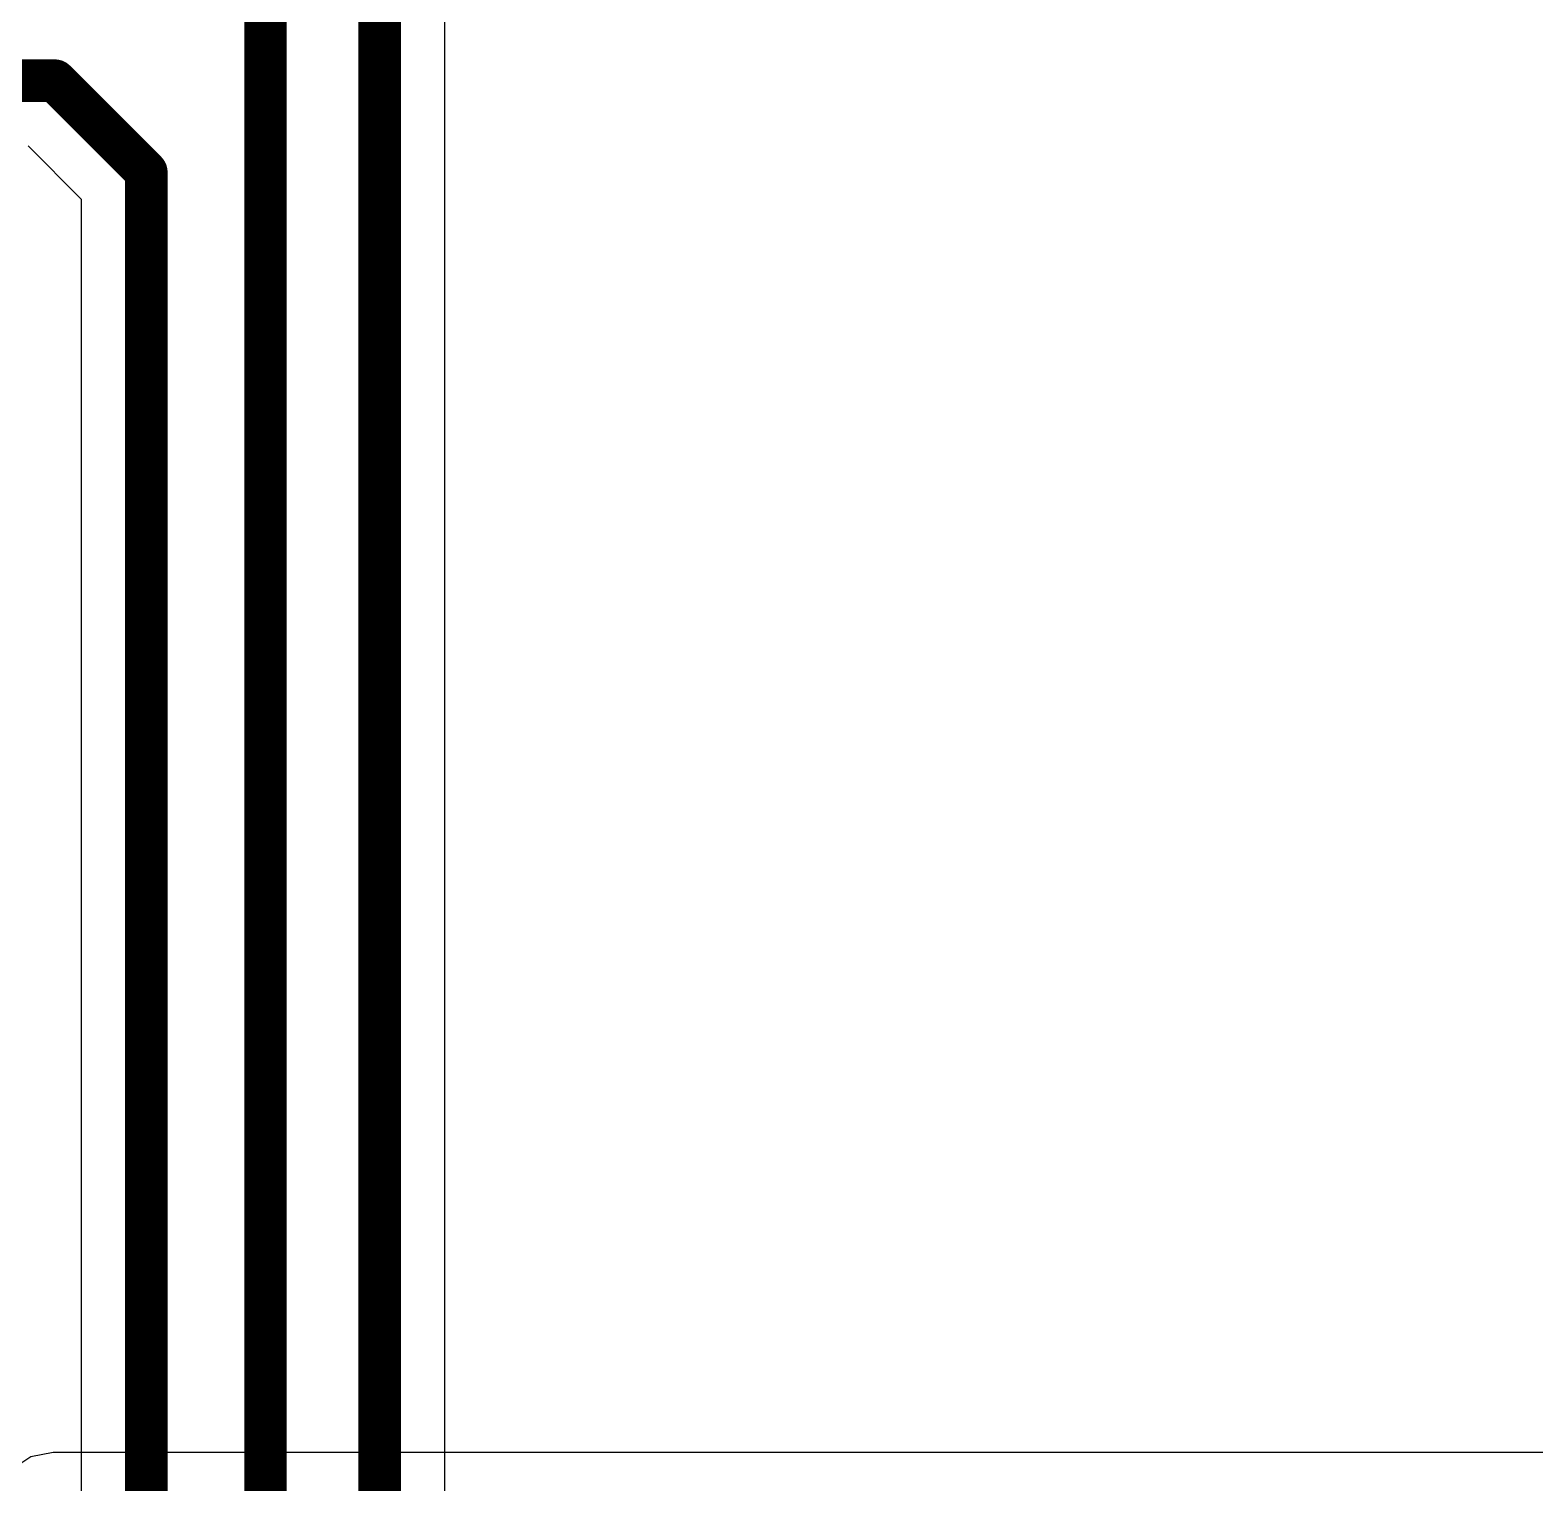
# Model space of a CAD drawing. Header units: inches. Extents: x -6 to 385, y -2 to 98.
# Drawn here: x 52.08 to 61.06, y 27.98 to 36.65 of the extents above; entities that cross this region are included whole.
import ezdxf

# ---------------------------------------------------------------- set-up
doc = ezdxf.new("R2010")
doc.units = ezdxf.units.IN
doc.layers.add('Bottom Layer', color=5, linetype='Continuous')
doc.layers.add('Top Layer', color=1, linetype='Continuous')

msp = doc.modelspace()

# ---------------------------------------------------------------- linework, layer by layer
at = {"layer": 'Bottom Layer'}
for p, q in [((52.0812, 28.1391), (51.9678, 28.0633)), ((52.215, 28.1657), (52.0812, 28.1391)), ((75.8159, 28.1657), (52.215, 28.1657)), ((52.215, 28.1657), (52.215, 28.1657))]:
    msp.add_line(p, q, dxfattribs=at)
at = {"layer": 'Top Layer'}
for p, q in [((54.5504, 25.6934), (54.5504, 40.1776)), ((52.0639, 35.9609), (52.3813, 35.6436)), ((52.3813, 35.6436), (52.3813, 25.7327))]:
    msp.add_line(p, q, dxfattribs=at)
at = {"layer": 'Top Layer', "const_width": 0.254}
for points in [[(54.1619, 25.2984), (54.1619, 40.1776)], [(53.4809, 18.1244), (53.4809, 38.0753)], [(22.4458, 36.3493), (52.2249, 36.3493)], [(52.2249, 36.3493), (52.7697, 35.8045)], [(52.7697, 25.3238), (52.7697, 35.8045)]]:
    msp.add_lwpolyline(points, dxfattribs=at)
at = {"layer": 'Top Layer', "const_width": 0.127}
for points in [[(52.1614, 36.3493, 1), (52.2884, 36.3493, 1)], [(52.1614, 36.3493, 1), (52.2884, 36.3493, 1)], [(52.7062, 35.8045, 1), (52.8332, 35.8045, 1)], [(52.7062, 35.8045, 1), (52.8332, 35.8045, 1)]]:
    msp.add_lwpolyline(points, format="xyb", close=True, dxfattribs=at)

doc.saveas('drawing.dxf')
